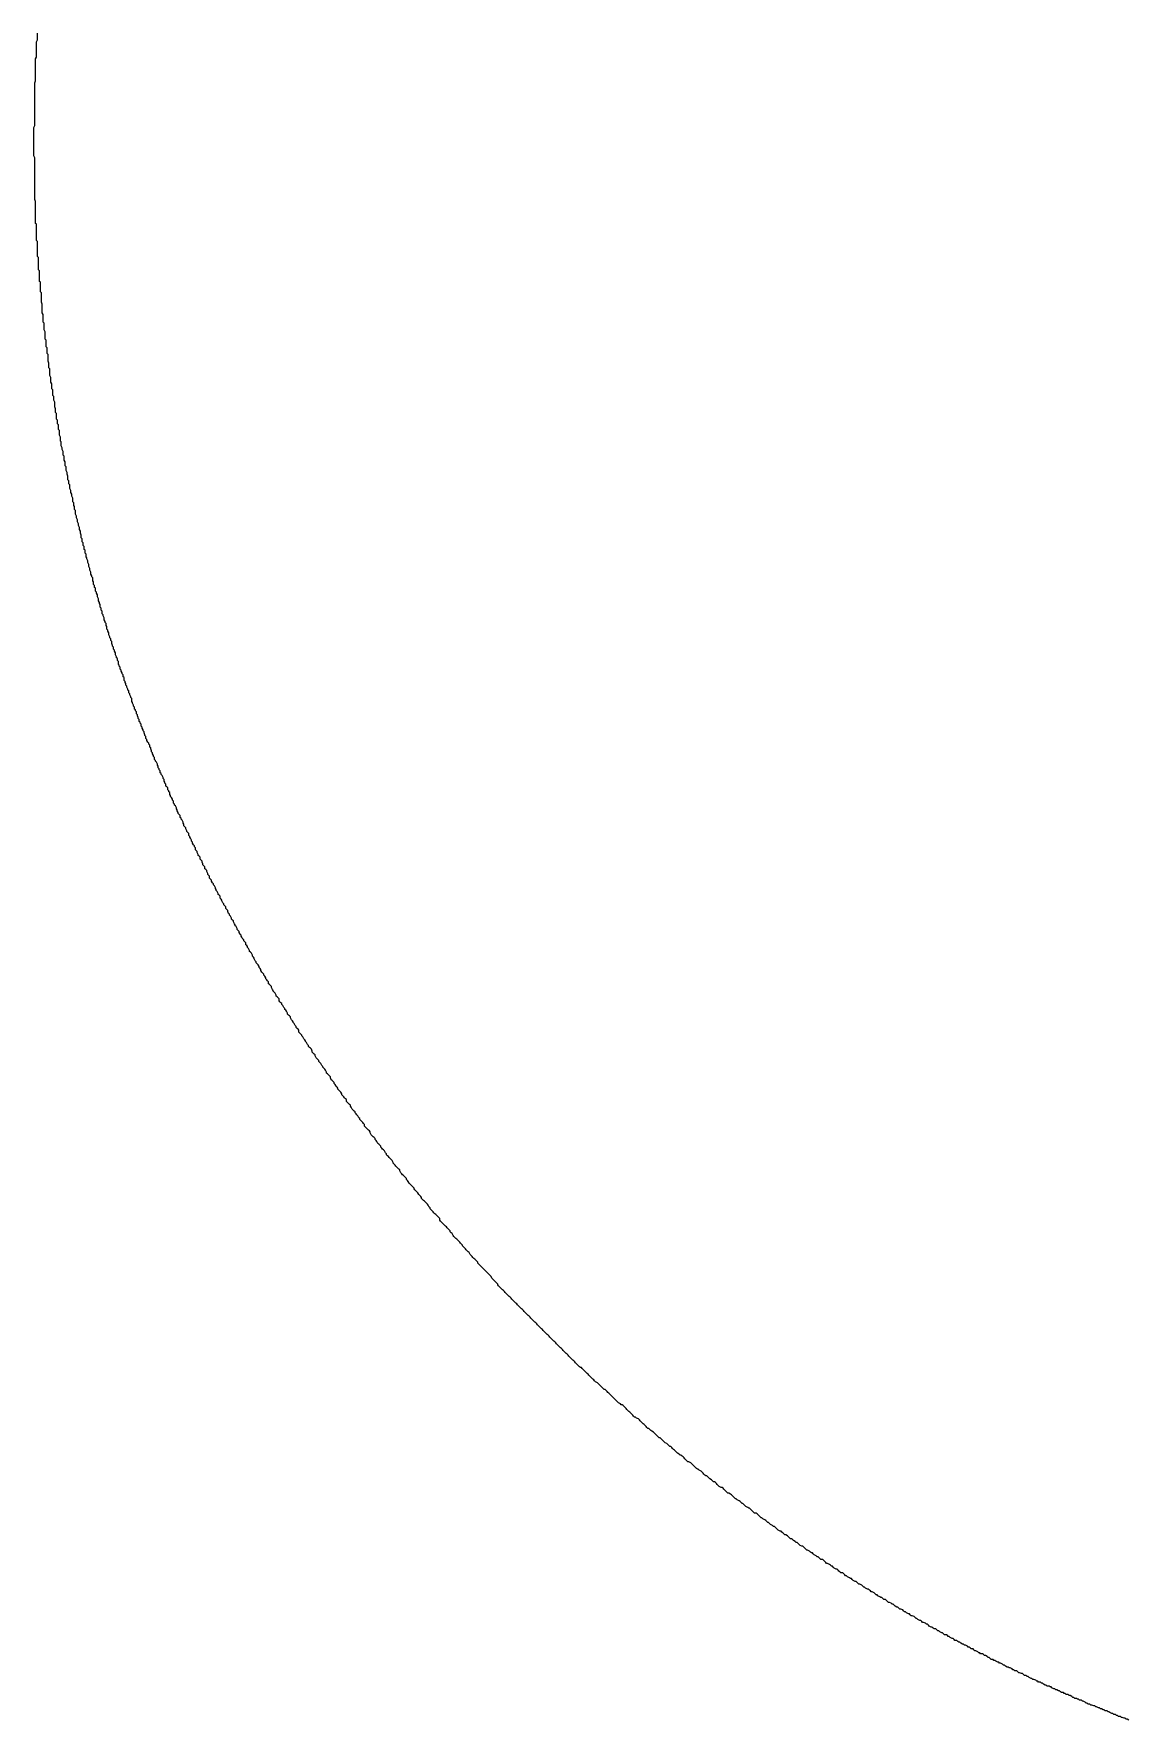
# Model space of a CAD drawing. Header units: millimetres. Extents: x 35 to 605, y 64 to 964.
# Drawn here: x 284.36 to 295.86, y 503.49 to 521.23 of the extents above; entities that cross this region are included whole.
import ezdxf

# ---------------------------------------------------------------- set-up
doc = ezdxf.new("R2010")
doc.units = ezdxf.units.MM

msp = doc.modelspace()

# ---------------------------------------------------------------- linework, layer by layer
msp.add_polyline3d([(295.877, 503.488, 0), (295.857, 503.498, 0), (295.847, 503.498, 0), (295.837, 503.508, 0), (295.827, 503.508, 0), (295.807, 503.518, 0), (295.797, 503.518, 0), (295.787, 503.528, 0), (295.767, 503.528, 0), (295.757, 503.538, 0), (295.747, 503.538, 0), (295.737, 503.548, 0), (295.717, 503.548, 0), (295.707, 503.558, 0), (295.697, 503.558, 0), (295.677, 503.568, 0), (295.667, 503.578, 0), (295.657, 503.578, 0), (295.647, 503.588, 0), (295.627, 503.588, 0), (295.617, 503.598, 0), (295.607, 503.598, 0), (295.587, 503.608, 0), (295.577, 503.608, 0), (295.567, 503.618, 0), (295.557, 503.618, 0), (295.537, 503.628, 0), (295.527, 503.628, 0), (295.517, 503.638, 0), (295.507, 503.638, 0), (295.487, 503.648, 0), (295.477, 503.648, 0), (295.467, 503.658, 0), (295.447, 503.658, 0), (295.437, 503.668, 0), (295.427, 503.668, 0), (295.417, 503.678, 0), (295.397, 503.688, 0), (295.387, 503.688, 0), (295.377, 503.698, 0), (295.357, 503.698, 0), (295.347, 503.708, 0), (295.337, 503.708, 0), (295.327, 503.718, 0), (295.307, 503.718, 0), (295.297, 503.728, 0), (295.287, 503.728, 0), (295.277, 503.738, 0), (295.257, 503.748, 0), (295.247, 503.748, 0), (295.237, 503.758, 0), (295.217, 503.758, 0), (295.207, 503.768, 0), (295.197, 503.768, 0), (295.187, 503.778, 0), (295.167, 503.778, 0), (295.157, 503.788, 0), (295.147, 503.798, 0), (295.137, 503.798, 0), (295.117, 503.808, 0), (295.107, 503.808, 0), (295.097, 503.818, 0), (295.087, 503.818, 0), (295.067, 503.828, 0), (295.057, 503.838, 0), (295.047, 503.838, 0), (295.037, 503.848, 0), (295.017, 503.848, 0), (295.007, 503.858, 0), (294.997, 503.858, 0), (294.977, 503.868, 0), (294.967, 503.878, 0), (294.957, 503.878, 0), (294.947, 503.888, 0), (294.927, 503.888, 0), (294.917, 503.898, 0), (294.907, 503.898, 0), (294.897, 503.908, 0), (294.877, 503.918, 0), (294.867, 503.918, 0), (294.857, 503.928, 0), (294.847, 503.928, 0), (294.827, 503.938, 0), (294.817, 503.948, 0), (294.807, 503.948, 0), (294.797, 503.958, 0), (294.777, 503.958, 0), (294.767, 503.968, 0), (294.757, 503.978, 0), (294.747, 503.978, 0), (294.727, 503.988, 0), (294.717, 503.988, 0), (294.707, 503.998, 0), (294.697, 504.008, 0), (294.677, 504.008, 0), (294.667, 504.018, 0), (294.657, 504.018, 0), (294.647, 504.028, 0), (294.627, 504.038, 0), (294.617, 504.038, 0), (294.607, 504.048, 0), (294.597, 504.048, 0), (294.577, 504.058, 0), (294.567, 504.068, 0), (294.557, 504.068, 0), (294.547, 504.078, 0), (294.527, 504.088, 0), (294.517, 504.088, 0), (294.507, 504.098, 0), (294.497, 504.098, 0), (294.477, 504.108, 0), (294.467, 504.118, 0), (294.457, 504.118, 0), (294.447, 504.128, 0), (294.427, 504.128, 0), (294.417, 504.138, 0), (294.407, 504.148, 0), (294.397, 504.148, 0), (294.387, 504.158, 0), (294.367, 504.168, 0), (294.357, 504.168, 0), (294.347, 504.178, 0), (294.337, 504.188, 0), (294.317, 504.188, 0), (294.307, 504.198, 0), (294.297, 504.198, 0), (294.287, 504.208, 0), (294.267, 504.218, 0), (294.257, 504.218, 0), (294.247, 504.228, 0), (294.237, 504.238, 0), (294.217, 504.238, 0), (294.207, 504.248, 0), (294.197, 504.258, 0), (294.187, 504.258, 0), (294.177, 504.268, 0), (294.157, 504.278, 0), (294.147, 504.278, 0), (294.137, 504.288, 0), (294.127, 504.288, 0), (294.107, 504.298, 0), (294.097, 504.308, 0), (294.087, 504.308, 0), (294.077, 504.318, 0), (294.067, 504.328, 0), (294.047, 504.328, 0), (294.037, 504.338, 0), (294.027, 504.348, 0), (294.017, 504.348, 0), (293.997, 504.358, 0), (293.987, 504.368, 0), (293.977, 504.368, 0), (293.967, 504.378, 0), (293.957, 504.388, 0), (293.937, 504.388, 0), (293.927, 504.398, 0), (293.917, 504.408, 0), (293.907, 504.408, 0), (293.887, 504.418, 0), (293.877, 504.428, 0), (293.867, 504.428, 0), (293.857, 504.438, 0), (293.847, 504.448, 0), (293.827, 504.448, 0), (293.817, 504.458, 0), (293.807, 504.468, 0), (293.797, 504.468, 0), (293.777, 504.478, 0), (293.767, 504.488, 0), (293.757, 504.498, 0), (293.747, 504.498, 0), (293.737, 504.508, 0), (293.717, 504.518, 0), (293.707, 504.518, 0), (293.697, 504.528, 0), (293.687, 504.538, 0), (293.677, 504.538, 0), (293.657, 504.548, 0), (293.647, 504.558, 0), (293.637, 504.558, 0), (293.627, 504.568, 0), (293.617, 504.578, 0), (293.597, 504.588, 0), (293.587, 504.588, 0), (293.577, 504.598, 0), (293.567, 504.608, 0), (293.557, 504.608, 0), (293.537, 504.618, 0), (293.527, 504.628, 0), (293.517, 504.628, 0), (293.507, 504.638, 0), (293.497, 504.648, 0), (293.477, 504.658, 0), (293.467, 504.658, 0), (293.457, 504.668, 0), (293.447, 504.678, 0), (293.437, 504.678, 0), (293.417, 504.688, 0), (293.407, 504.698, 0), (293.397, 504.708, 0), (293.387, 504.708, 0), (293.377, 504.718, 0), (293.357, 504.728, 0), (293.347, 504.728, 0), (293.337, 504.738, 0), (293.327, 504.748, 0), (293.317, 504.758, 0), (293.297, 504.758, 0), (293.287, 504.768, 0), (293.277, 504.778, 0), (293.267, 504.778, 0), (293.257, 504.788, 0), (293.237, 504.798, 0), (293.227, 504.808, 0), (293.217, 504.808, 0), (293.207, 504.818, 0), (293.197, 504.828, 0), (293.177, 504.838, 0), (293.167, 504.838, 0), (293.157, 504.848, 0), (293.147, 504.858, 0), (293.137, 504.868, 0), (293.127, 504.868, 0), (293.107, 504.878, 0), (293.097, 504.888, 0), (293.087, 504.888, 0), (293.077, 504.898, 0), (293.067, 504.908, 0), (293.047, 504.918, 0), (293.037, 504.918, 0), (293.027, 504.928, 0), (293.017, 504.938, 0), (293.007, 504.948, 0), (292.997, 504.948, 0), (292.977, 504.958, 0), (292.967, 504.968, 0), (292.957, 504.978, 0), (292.947, 504.978, 0), (292.937, 504.988, 0), (292.917, 504.998, 0), (292.907, 505.008, 0), (292.897, 505.008, 0), (292.887, 505.018, 0), (292.877, 505.028, 0), (292.867, 505.038, 0), (292.847, 505.038, 0), (292.837, 505.048, 0), (292.827, 505.058, 0), (292.817, 505.068, 0), (292.807, 505.078, 0), (292.797, 505.078, 0), (292.777, 505.088, 0), (292.767, 505.098, 0), (292.757, 505.108, 0), (292.747, 505.108, 0), (292.737, 505.118, 0), (292.727, 505.128, 0), (292.707, 505.138, 0), (292.697, 505.138, 0), (292.687, 505.148, 0), (292.677, 505.158, 0), (292.667, 505.168, 0), (292.657, 505.178, 0), (292.637, 505.178, 0), (292.627, 505.188, 0), (292.617, 505.198, 0), (292.607, 505.208, 0), (292.597, 505.208, 0), (292.587, 505.218, 0), (292.567, 505.228, 0), (292.557, 505.238, 0), (292.547, 505.248, 0), (292.537, 505.248, 0), (292.527, 505.258, 0), (292.517, 505.268, 0), (292.497, 505.278, 0), (292.487, 505.278, 0), (292.477, 505.288, 0), (292.467, 505.298, 0), (292.457, 505.308, 0), (292.447, 505.318, 0), (292.437, 505.318, 0), (292.417, 505.328, 0), (292.407, 505.338, 0), (292.397, 505.348, 0), (292.387, 505.358, 0), (292.377, 505.358, 0), (292.367, 505.368, 0), (292.347, 505.378, 0), (292.337, 505.388, 0), (292.327, 505.398, 0), (292.317, 505.398, 0), (292.307, 505.408, 0), (292.297, 505.418, 0), (292.287, 505.428, 0), (292.267, 505.438, 0), (292.257, 505.438, 0), (292.247, 505.448, 0), (292.237, 505.458, 0), (292.227, 505.468, 0), (292.217, 505.478, 0), (292.207, 505.478, 0), (292.187, 505.488, 0), (292.177, 505.498, 0), (292.167, 505.508, 0), (292.157, 505.518, 0), (292.147, 505.528, 0), (292.137, 505.528, 0), (292.127, 505.538, 0), (292.107, 505.548, 0), (292.097, 505.558, 0), (292.087, 505.568, 0), (292.077, 505.568, 0), (292.067, 505.578, 0), (292.057, 505.588, 0), (292.047, 505.598, 0), (292.027, 505.608, 0), (292.017, 505.618, 0), (292.007, 505.618, 0), (291.997, 505.628, 0), (291.987, 505.638, 0), (291.977, 505.648, 0), (291.967, 505.658, 0), (291.957, 505.668, 0), (291.937, 505.668, 0), (291.927, 505.678, 0), (291.917, 505.688, 0), (291.907, 505.698, 0), (291.897, 505.708, 0), (291.887, 505.718, 0), (291.877, 505.718, 0), (291.867, 505.728, 0), (291.847, 505.738, 0), (291.837, 505.748, 0), (291.827, 505.758, 0), (291.817, 505.768, 0), (291.807, 505.768, 0), (291.797, 505.778, 0), (291.787, 505.788, 0), (291.777, 505.798, 0), (291.757, 505.808, 0), (291.747, 505.818, 0), (291.737, 505.818, 0), (291.727, 505.828, 0), (291.717, 505.838, 0), (291.707, 505.848, 0), (291.697, 505.858, 0), (291.687, 505.868, 0), (291.667, 505.878, 0), (291.657, 505.878, 0), (291.647, 505.888, 0), (291.637, 505.898, 0), (291.627, 505.908, 0), (291.617, 505.918, 0), (291.607, 505.928, 0), (291.597, 505.938, 0), (291.587, 505.938, 0), (291.567, 505.948, 0), (291.557, 505.958, 0), (291.547, 505.968, 0), (291.537, 505.978, 0), (291.527, 505.988, 0), (291.517, 505.998, 0), (291.507, 505.998, 0), (291.497, 506.008, 0), (291.487, 506.018, 0), (291.467, 506.028, 0), (291.457, 506.038, 0), (291.447, 506.048, 0), (291.437, 506.058, 0), (291.427, 506.058, 0), (291.417, 506.068, 0), (291.407, 506.078, 0), (291.397, 506.088, 0), (291.387, 506.098, 0), (291.377, 506.108, 0), (291.357, 506.118, 0), (291.347, 506.128, 0), (291.337, 506.128, 0), (291.327, 506.138, 0), (291.317, 506.148, 0), (291.307, 506.158, 0), (291.297, 506.168, 0), (291.287, 506.178, 0), (291.277, 506.188, 0), (291.267, 506.198, 0), (291.247, 506.208, 0), (291.237, 506.208, 0), (291.227, 506.218, 0), (291.217, 506.228, 0), (291.207, 506.238, 0), (291.197, 506.248, 0), (291.187, 506.258, 0), (291.177, 506.268, 0), (291.167, 506.278, 0), (291.157, 506.278, 0), (291.147, 506.288, 0), (291.127, 506.298, 0), (291.117, 506.308, 0), (291.107, 506.318, 0), (291.097, 506.328, 0), (291.087, 506.338, 0), (291.077, 506.348, 0), (291.067, 506.358, 0), (291.057, 506.368, 0), (291.047, 506.368, 0), (291.037, 506.378, 0), (291.027, 506.388, 0), (291.017, 506.398, 0), (290.997, 506.408, 0), (290.987, 506.418, 0), (290.977, 506.428, 0), (290.967, 506.438, 0), (290.957, 506.448, 0), (290.947, 506.458, 0), (290.937, 506.458, 0), (290.927, 506.468, 0), (290.917, 506.478, 0), (290.907, 506.488, 0), (290.897, 506.498, 0), (290.887, 506.508, 0), (290.877, 506.518, 0), (290.857, 506.528, 0), (290.847, 506.538, 0), (290.837, 506.548, 0), (290.827, 506.558, 0), (290.817, 506.558, 0), (290.807, 506.568, 0), (290.797, 506.578, 0), (290.787, 506.588, 0), (290.777, 506.598, 0), (290.767, 506.608, 0), (290.757, 506.618, 0), (290.747, 506.628, 0), (290.737, 506.638, 0), (290.727, 506.648, 0), (290.717, 506.658, 0), (290.697, 506.668, 0), (290.687, 506.678, 0), (290.677, 506.678, 0), (290.667, 506.688, 0), (290.657, 506.698, 0), (290.647, 506.708, 0), (290.637, 506.718, 0), (290.627, 506.728, 0), (290.617, 506.738, 0), (290.607, 506.748, 0), (290.597, 506.758, 0), (290.587, 506.768, 0), (290.577, 506.778, 0), (290.567, 506.788, 0), (290.557, 506.798, 0), (290.547, 506.808, 0), (290.537, 506.808, 0), (290.527, 506.818, 0), (290.507, 506.828, 0), (290.497, 506.838, 0), (290.487, 506.848, 0), (290.477, 506.858, 0), (290.467, 506.868, 0), (290.457, 506.878, 0), (290.447, 506.888, 0), (290.437, 506.898, 0), (290.427, 506.908, 0), (290.417, 506.918, 0), (290.407, 506.928, 0), (290.397, 506.938, 0), (290.387, 506.948, 0), (290.377, 506.958, 0), (290.367, 506.968, 0), (290.357, 506.968, 0), (290.347, 506.978, 0), (290.337, 506.988, 0), (290.327, 506.998, 0), (290.317, 507.008, 0), (290.307, 507.018, 0), (290.297, 507.028, 0), (290.287, 507.038, 0), (290.267, 507.048, 0), (290.257, 507.058, 0), (290.247, 507.068, 0), (290.237, 507.078, 0), (290.227, 507.088, 0), (290.217, 507.098, 0), (290.207, 507.108, 0), (290.197, 507.118, 0), (290.187, 507.128, 0), (290.177, 507.138, 0), (290.167, 507.148, 0), (290.157, 507.158, 0), (290.147, 507.168, 0), (290.137, 507.178, 0), (290.127, 507.188, 0), (290.117, 507.198, 0), (290.107, 507.198, 0), (290.097, 507.208, 0), (290.087, 507.218, 0), (290.077, 507.228, 0), (290.067, 507.238, 0), (290.057, 507.248, 0), (290.047, 507.258, 0), (290.037, 507.268, 0), (290.027, 507.278, 0), (290.017, 507.288, 0), (290.007, 507.298, 0), (289.997, 507.308, 0), (289.987, 507.318, 0), (289.977, 507.328, 0), (289.967, 507.338, 0), (289.957, 507.348, 0), (289.947, 507.358, 0), (289.937, 507.368, 0), (289.927, 507.378, 0), (289.917, 507.388, 0), (289.907, 507.398, 0), (289.897, 507.408, 0), (289.887, 507.418, 0), (289.877, 507.428, 0), (289.867, 507.438, 0), (289.857, 507.448, 0), (289.847, 507.458, 0), (289.837, 507.468, 0), (289.827, 507.478, 0), (289.817, 507.488, 0), (289.807, 507.498, 0), (289.797, 507.508, 0), (289.787, 507.518, 0), (289.777, 507.528, 0), (289.767, 507.538, 0), (289.757, 507.548, 0), (289.747, 507.558, 0), (289.737, 507.568, 0), (289.727, 507.578, 0), (289.717, 507.588, 0), (289.707, 507.598, 0), (289.697, 507.608, 0), (289.687, 507.618, 0), (289.677, 507.628, 0), (289.667, 507.638, 0), (289.657, 507.648, 0), (289.647, 507.658, 0), (289.637, 507.668, 0), (289.627, 507.678, 0), (289.617, 507.688, 0), (289.607, 507.698, 0), (289.597, 507.708, 0), (289.587, 507.718, 0), (289.577, 507.728, 0), (289.567, 507.738, 0), (289.557, 507.748, 0), (289.547, 507.758, 0), (289.537, 507.768, 0), (289.527, 507.778, 0), (289.517, 507.788, 0), (289.507, 507.798, 0), (289.497, 507.808, 0), (289.487, 507.818, 0), (289.477, 507.828, 0), (289.467, 507.838, 0), (289.457, 507.848, 0), (289.447, 507.858, 0), (289.437, 507.868, 0), (289.427, 507.878, 0), (289.417, 507.888, 0), (289.407, 507.898, 0), (289.397, 507.908, 0), (289.387, 507.918, 0), (289.377, 507.928, 0), (289.367, 507.938, 0), (289.357, 507.948, 0), (289.347, 507.958, 0), (289.337, 507.968, 0), (289.327, 507.978, 0), (289.317, 507.988, 0), (289.307, 507.998, 0), (289.297, 508.008, 0), (289.287, 508.018, 0), (289.277, 508.028, 0), (289.267, 508.038, 0), (289.257, 508.048, 0), (289.247, 508.058, 0), (289.237, 508.068, 0), (289.237, 508.078, 0), (289.227, 508.088, 0), (289.217, 508.098, 0), (289.207, 508.108, 0), (289.197, 508.118, 0), (289.187, 508.128, 0), (289.177, 508.138, 0), (289.167, 508.158, 0), (289.157, 508.168, 0), (289.147, 508.178, 0), (289.137, 508.188, 0), (289.127, 508.198, 0), (289.117, 508.208, 0), (289.107, 508.218, 0), (289.097, 508.228, 0), (289.087, 508.238, 0), (289.077, 508.248, 0), (289.067, 508.258, 0), (289.057, 508.268, 0), (289.047, 508.278, 0), (289.037, 508.288, 0), (289.027, 508.298, 0), (289.027, 508.308, 0), (289.017, 508.318, 0), (289.007, 508.328, 0), (288.997, 508.338, 0), (288.987, 508.348, 0), (288.977, 508.358, 0), (288.967, 508.368, 0), (288.957, 508.378, 0), (288.947, 508.388, 0), (288.937, 508.408, 0), (288.927, 508.418, 0), (288.917, 508.428, 0), (288.907, 508.438, 0), (288.897, 508.448, 0), (288.887, 508.458, 0), (288.877, 508.468, 0), (288.867, 508.478, 0), (288.867, 508.488, 0), (288.857, 508.498, 0), (288.847, 508.508, 0), (288.837, 508.518, 0), (288.827, 508.528, 0), (288.817, 508.538, 0), (288.807, 508.548, 0), (288.797, 508.558, 0), (288.787, 508.568, 0), (288.777, 508.578, 0), (288.767, 508.588, 0), (288.757, 508.608, 0), (288.747, 508.618, 0), (288.737, 508.628, 0), (288.737, 508.638, 0), (288.727, 508.648, 0), (288.717, 508.658, 0), (288.707, 508.668, 0), (288.697, 508.678, 0), (288.687, 508.688, 0), (288.677, 508.698, 0), (288.667, 508.708, 0), (288.657, 508.718, 0), (288.647, 508.728, 0), (288.637, 508.738, 0), (288.627, 508.748, 0), (288.627, 508.768, 0), (288.617, 508.778, 0), (288.607, 508.788, 0), (288.597, 508.798, 0), (288.587, 508.808, 0), (288.577, 508.818, 0), (288.567, 508.828, 0), (288.557, 508.838, 0), (288.547, 508.848, 0), (288.537, 508.858, 0), (288.527, 508.868, 0), (288.527, 508.878, 0), (288.517, 508.888, 0), (288.507, 508.908, 0), (288.497, 508.918, 0), (288.487, 508.928, 0), (288.477, 508.938, 0), (288.467, 508.948, 0), (288.457, 508.958, 0), (288.447, 508.968, 0), (288.437, 508.978, 0), (288.437, 508.988, 0), (288.427, 508.998, 0), (288.417, 509.008, 0), (288.407, 509.018, 0), (288.397, 509.038, 0), (288.387, 509.048, 0), (288.377, 509.058, 0), (288.367, 509.068, 0), (288.357, 509.078, 0), (288.357, 509.088, 0), (288.347, 509.098, 0), (288.337, 509.108, 0), (288.327, 509.118, 0), (288.317, 509.128, 0), (288.307, 509.138, 0), (288.297, 509.158, 0), (288.287, 509.168, 0), (288.277, 509.178, 0), (288.277, 509.188, 0), (288.267, 509.198, 0), (288.257, 509.208, 0), (288.247, 509.218, 0), (288.237, 509.228, 0), (288.227, 509.238, 0), (288.217, 509.248, 0), (288.207, 509.268, 0), (288.207, 509.278, 0), (288.197, 509.288, 0), (288.187, 509.298, 0), (288.177, 509.308, 0), (288.167, 509.318, 0), (288.157, 509.328, 0), (288.147, 509.338, 0), (288.137, 509.348, 0), (288.137, 509.358, 0), (288.127, 509.378, 0), (288.117, 509.388, 0), (288.107, 509.398, 0), (288.097, 509.408, 0), (288.087, 509.418, 0), (288.077, 509.428, 0), (288.067, 509.438, 0), (288.067, 509.448, 0), (288.057, 509.458, 0), (288.047, 509.478, 0), (288.037, 509.488, 0), (288.027, 509.498, 0), (288.017, 509.508, 0), (288.007, 509.518, 0), (288.007, 509.528, 0), (287.997, 509.538, 0), (287.987, 509.548, 0), (287.977, 509.558, 0), (287.967, 509.578, 0), (287.957, 509.588, 0), (287.947, 509.598, 0), (287.947, 509.608, 0), (287.937, 509.618, 0), (287.927, 509.628, 0), (287.917, 509.638, 0), (287.907, 509.648, 0), (287.897, 509.668, 0), (287.897, 509.678, 0), (287.887, 509.688, 0), (287.877, 509.698, 0), (287.867, 509.708, 0), (287.857, 509.718, 0), (287.847, 509.728, 0), (287.837, 509.738, 0), (287.837, 509.758, 0), (287.827, 509.768, 0), (287.817, 509.778, 0), (287.807, 509.788, 0), (287.797, 509.798, 0), (287.787, 509.808, 0), (287.787, 509.818, 0), (287.777, 509.828, 0), (287.767, 509.848, 0), (287.757, 509.858, 0), (287.747, 509.868, 0), (287.737, 509.878, 0), (287.737, 509.888, 0), (287.727, 509.898, 0), (287.717, 509.908, 0), (287.707, 509.918, 0), (287.697, 509.938, 0), (287.687, 509.948, 0), (287.687, 509.958, 0), (287.677, 509.968, 0), (287.667, 509.978, 0), (287.657, 509.988, 0), (287.647, 509.998, 0), (287.647, 510.018, 0), (287.637, 510.028, 0), (287.627, 510.038, 0), (287.617, 510.048, 0), (287.607, 510.058, 0), (287.597, 510.068, 0), (287.597, 510.078, 0), (287.587, 510.098, 0), (287.577, 510.108, 0), (287.567, 510.118, 0), (287.557, 510.128, 0), (287.557, 510.138, 0), (287.547, 510.148, 0), (287.537, 510.158, 0), (287.527, 510.178, 0), (287.517, 510.188, 0), (287.517, 510.198, 0), (287.507, 510.208, 0), (287.497, 510.218, 0), (287.487, 510.228, 0), (287.477, 510.248, 0), (287.477, 510.258, 0), (287.467, 510.268, 0), (287.457, 510.278, 0), (287.447, 510.288, 0), (287.437, 510.298, 0), (287.437, 510.308, 0), (287.427, 510.328, 0), (287.417, 510.338, 0), (287.407, 510.348, 0), (287.397, 510.358, 0), (287.397, 510.368, 0), (287.387, 510.378, 0), (287.377, 510.398, 0), (287.367, 510.408, 0), (287.357, 510.418, 0), (287.357, 510.428, 0), (287.347, 510.438, 0), (287.337, 510.448, 0), (287.327, 510.458, 0), (287.317, 510.478, 0), (287.317, 510.488, 0), (287.307, 510.498, 0), (287.297, 510.508, 0), (287.287, 510.518, 0), (287.287, 510.528, 0), (287.277, 510.548, 0), (287.267, 510.558, 0), (287.257, 510.568, 0), (287.247, 510.578, 0), (287.247, 510.588, 0), (287.237, 510.598, 0), (287.227, 510.618, 0), (287.217, 510.628, 0), (287.217, 510.638, 0), (287.207, 510.648, 0), (287.197, 510.658, 0), (287.187, 510.678, 0), (287.177, 510.688, 0), (287.177, 510.698, 0), (287.167, 510.708, 0), (287.157, 510.718, 0), (287.147, 510.728, 0), (287.147, 510.748, 0), (287.137, 510.758, 0), (287.127, 510.768, 0), (287.117, 510.778, 0), (287.117, 510.788, 0), (287.107, 510.798, 0), (287.097, 510.818, 0), (287.087, 510.828, 0), (287.087, 510.838, 0), (287.077, 510.848, 0), (287.067, 510.858, 0), (287.057, 510.878, 0), (287.057, 510.888, 0), (287.047, 510.898, 0), (287.037, 510.908, 0), (287.027, 510.918, 0), (287.027, 510.928, 0), (287.017, 510.948, 0), (287.007, 510.958, 0), (286.997, 510.968, 0), (286.997, 510.978, 0), (286.987, 510.988, 0), (286.977, 511.008, 0), (286.967, 511.018, 0), (286.967, 511.028, 0), (286.957, 511.038, 0), (286.947, 511.048, 0), (286.937, 511.058, 0), (286.937, 511.078, 0), (286.927, 511.088, 0), (286.917, 511.098, 0), (286.907, 511.108, 0), (286.907, 511.118, 0), (286.897, 511.138, 0), (286.887, 511.148, 0), (286.877, 511.158, 0), (286.877, 511.168, 0), (286.867, 511.178, 0), (286.857, 511.198, 0), (286.857, 511.208, 0), (286.847, 511.218, 0), (286.837, 511.228, 0), (286.827, 511.238, 0), (286.827, 511.258, 0), (286.817, 511.268, 0), (286.807, 511.278, 0), (286.797, 511.288, 0), (286.797, 511.298, 0), (286.787, 511.318, 0), (286.777, 511.328, 0), (286.777, 511.338, 0), (286.767, 511.348, 0), (286.757, 511.358, 0), (286.747, 511.378, 0), (286.747, 511.388, 0), (286.737, 511.398, 0), (286.727, 511.408, 0), (286.727, 511.418, 0), (286.717, 511.438, 0), (286.707, 511.448, 0), (286.697, 511.458, 0), (286.697, 511.468, 0), (286.687, 511.478, 0), (286.677, 511.498, 0), (286.677, 511.508, 0), (286.667, 511.518, 0), (286.657, 511.528, 0), (286.657, 511.538, 0), (286.647, 511.558, 0), (286.637, 511.568, 0), (286.627, 511.578, 0), (286.627, 511.588, 0), (286.617, 511.608, 0), (286.607, 511.618, 0), (286.607, 511.628, 0), (286.597, 511.638, 0), (286.587, 511.648, 0), (286.587, 511.668, 0), (286.577, 511.678, 0), (286.567, 511.688, 0), (286.567, 511.698, 0), (286.557, 511.708, 0), (286.547, 511.728, 0), (286.537, 511.738, 0), (286.537, 511.748, 0), (286.527, 511.758, 0), (286.517, 511.778, 0), (286.517, 511.788, 0), (286.507, 511.798, 0), (286.497, 511.808, 0), (286.497, 511.818, 0), (286.487, 511.838, 0), (286.477, 511.848, 0), (286.477, 511.858, 0), (286.467, 511.868, 0), (286.457, 511.888, 0), (286.457, 511.898, 0), (286.447, 511.908, 0), (286.437, 511.918, 0), (286.437, 511.928, 0), (286.427, 511.948, 0), (286.417, 511.958, 0), (286.417, 511.968, 0), (286.407, 511.978, 0), (286.397, 511.998, 0), (286.397, 512.008, 0), (286.387, 512.018, 0), (286.377, 512.028, 0), (286.377, 512.048, 0), (286.367, 512.058, 0), (286.357, 512.068, 0), (286.357, 512.078, 0), (286.347, 512.088, 0), (286.337, 512.108, 0), (286.337, 512.118, 0), (286.327, 512.128, 0), (286.317, 512.138, 0), (286.317, 512.158, 0), (286.307, 512.168, 0), (286.297, 512.178, 0), (286.297, 512.188, 0), (286.287, 512.208, 0), (286.277, 512.218, 0), (286.277, 512.228, 0), (286.267, 512.238, 0), (286.267, 512.248, 0), (286.257, 512.268, 0), (286.247, 512.278, 0), (286.247, 512.288, 0), (286.237, 512.298, 0), (286.227, 512.318, 0), (286.227, 512.328, 0), (286.217, 512.338, 0), (286.207, 512.348, 0), (286.207, 512.368, 0), (286.197, 512.378, 0), (286.187, 512.388, 0), (286.187, 512.398, 0), (286.177, 512.418, 0), (286.177, 512.428, 0), (286.167, 512.438, 0), (286.157, 512.448, 0), (286.157, 512.468, 0), (286.147, 512.478, 0), (286.137, 512.488, 0), (286.137, 512.498, 0), (286.127, 512.518, 0), (286.127, 512.528, 0), (286.117, 512.538, 0), (286.107, 512.548, 0), (286.107, 512.568, 0), (286.097, 512.578, 0), (286.087, 512.588, 0), (286.087, 512.598, 0), (286.077, 512.618, 0), (286.077, 512.628, 0), (286.067, 512.638, 0), (286.057, 512.648, 0), (286.057, 512.668, 0), (286.047, 512.678, 0), (286.047, 512.688, 0), (286.037, 512.698, 0), (286.027, 512.718, 0), (286.027, 512.728, 0), (286.017, 512.738, 0), (286.017, 512.748, 0), (286.007, 512.768, 0), (285.997, 512.778, 0), (285.997, 512.788, 0), (285.987, 512.798, 0), (285.987, 512.818, 0), (285.977, 512.828, 0), (285.967, 512.838, 0), (285.967, 512.848, 0), (285.957, 512.868, 0), (285.957, 512.878, 0), (285.947, 512.888, 0), (285.937, 512.898, 0), (285.937, 512.918, 0), (285.927, 512.928, 0), (285.927, 512.938, 0), (285.917, 512.958, 0), (285.907, 512.968, 0), (285.907, 512.978, 0), (285.897, 512.988, 0), (285.897, 513.008, 0), (285.887, 513.018, 0), (285.877, 513.028, 0), (285.877, 513.038, 0), (285.867, 513.058, 0), (285.867, 513.068, 0), (285.857, 513.078, 0), (285.857, 513.088, 0), (285.847, 513.108, 0), (285.837, 513.118, 0), (285.837, 513.128, 0), (285.827, 513.138, 0), (285.827, 513.158, 0), (285.817, 513.168, 0), (285.817, 513.178, 0), (285.807, 513.198, 0), (285.797, 513.208, 0), (285.797, 513.218, 0), (285.787, 513.228, 0), (285.787, 513.248, 0), (285.777, 513.258, 0), (285.777, 513.268, 0), (285.767, 513.278, 0), (285.767, 513.298, 0), (285.757, 513.308, 0), (285.747, 513.318, 0), (285.747, 513.338, 0), (285.737, 513.348, 0), (285.737, 513.358, 0), (285.727, 513.368, 0), (285.727, 513.388, 0), (285.717, 513.398, 0), (285.717, 513.408, 0), (285.707, 513.428, 0), (285.697, 513.438, 0), (285.697, 513.448, 0), (285.687, 513.458, 0), (285.687, 513.478, 0), (285.677, 513.488, 0), (285.677, 513.498, 0), (285.667, 513.508, 0), (285.667, 513.528, 0), (285.657, 513.538, 0), (285.657, 513.548, 0), (285.647, 513.568, 0), (285.637, 513.578, 0), (285.637, 513.588, 0), (285.627, 513.598, 0), (285.627, 513.618, 0), (285.617, 513.628, 0), (285.617, 513.638, 0), (285.607, 513.658, 0), (285.607, 513.668, 0), (285.597, 513.678, 0), (285.597, 513.688, 0), (285.587, 513.708, 0), (285.587, 513.718, 0), (285.577, 513.728, 0), (285.577, 513.748, 0), (285.567, 513.758, 0), (285.567, 513.768, 0), (285.557, 513.778, 0), (285.547, 513.798, 0), (285.547, 513.808, 0), (285.537, 513.818, 0), (285.537, 513.838, 0), (285.527, 513.848, 0), (285.527, 513.858, 0), (285.517, 513.878, 0), (285.517, 513.888, 0), (285.507, 513.898, 0), (285.507, 513.908, 0), (285.497, 513.928, 0), (285.497, 513.938, 0), (285.487, 513.948, 0), (285.487, 513.968, 0), (285.477, 513.978, 0), (285.477, 513.988, 0), (285.467, 513.998, 0), (285.467, 514.018, 0), (285.457, 514.028, 0), (285.457, 514.038, 0), (285.447, 514.058, 0), (285.447, 514.068, 0), (285.437, 514.078, 0), (285.437, 514.098, 0), (285.427, 514.108, 0), (285.427, 514.118, 0), (285.417, 514.128, 0), (285.417, 514.148, 0), (285.407, 514.158, 0), (285.407, 514.168, 0), (285.397, 514.188, 0), (285.397, 514.198, 0), (285.387, 514.208, 0), (285.387, 514.228, 0), (285.387, 514.238, 0), (285.377, 514.248, 0), (285.377, 514.258, 0), (285.367, 514.278, 0), (285.367, 514.288, 0), (285.357, 514.298, 0), (285.357, 514.318, 0), (285.347, 514.328, 0), (285.347, 514.338, 0), (285.337, 514.358, 0), (285.337, 514.368, 0), (285.327, 514.378, 0), (285.327, 514.398, 0), (285.317, 514.408, 0), (285.317, 514.418, 0), (285.307, 514.428, 0), (285.307, 514.448, 0), (285.307, 514.458, 0), (285.297, 514.468, 0), (285.297, 514.488, 0), (285.287, 514.498, 0), (285.287, 514.508, 0), (285.277, 514.528, 0), (285.277, 514.538, 0), (285.267, 514.548, 0), (285.267, 514.568, 0), (285.257, 514.578, 0), (285.257, 514.588, 0), (285.247, 514.598, 0), (285.247, 514.618, 0), (285.247, 514.628, 0), (285.237, 514.638, 0), (285.237, 514.658, 0), (285.227, 514.668, 0), (285.227, 514.678, 0), (285.217, 514.698, 0), (285.217, 514.708, 0), (285.217, 514.718, 0), (285.207, 514.738, 0), (285.207, 514.748, 0), (285.197, 514.758, 0), (285.197, 514.778, 0), (285.187, 514.788, 0), (285.187, 514.798, 0), (285.177, 514.818, 0), (285.177, 514.828, 0), (285.177, 514.838, 0), (285.167, 514.848, 0), (285.167, 514.868, 0), (285.157, 514.878, 0), (285.157, 514.888, 0), (285.147, 514.908, 0), (285.147, 514.918, 0), (285.147, 514.928, 0), (285.137, 514.948, 0), (285.137, 514.958, 0), (285.127, 514.968, 0), (285.127, 514.988, 0), (285.127, 514.998, 0), (285.117, 515.008, 0), (285.117, 515.028, 0), (285.107, 515.038, 0), (285.107, 515.048, 0), (285.097, 515.068, 0), (285.097, 515.078, 0), (285.097, 515.088, 0), (285.087, 515.108, 0), (285.087, 515.118, 0), (285.077, 515.128, 0), (285.077, 515.148, 0), (285.077, 515.158, 0), (285.067, 515.168, 0), (285.067, 515.188, 0), (285.057, 515.198, 0), (285.057, 515.208, 0), (285.057, 515.228, 0), (285.047, 515.238, 0), (285.047, 515.248, 0), (285.037, 515.268, 0), (285.037, 515.278, 0), (285.037, 515.288, 0), (285.027, 515.308, 0), (285.027, 515.318, 0), (285.027, 515.328, 0), (285.017, 515.348, 0), (285.017, 515.358, 0), (285.007, 515.368, 0), (285.007, 515.388, 0), (285.007, 515.398, 0), (284.997, 515.408, 0), (284.997, 515.428, 0), (284.987, 515.438, 0), (284.987, 515.448, 0), (284.987, 515.468, 0), (284.977, 515.478, 0), (284.977, 515.488, 0), (284.977, 515.508, 0), (284.967, 515.518, 0), (284.967, 515.528, 0), (284.957, 515.548, 0), (284.957, 515.558, 0), (284.957, 515.568, 0), (284.947, 515.588, 0), (284.947, 515.598, 0), (284.947, 515.608, 0), (284.937, 515.628, 0), (284.937, 515.638, 0), (284.937, 515.648, 0), (284.927, 515.668, 0), (284.927, 515.678, 0), (284.927, 515.688, 0), (284.917, 515.708, 0), (284.917, 515.718, 0), (284.907, 515.728, 0), (284.907, 515.748, 0), (284.907, 515.758, 0), (284.897, 515.768, 0), (284.897, 515.788, 0), (284.897, 515.798, 0), (284.887, 515.808, 0), (284.887, 515.828, 0), (284.887, 515.838, 0), (284.877, 515.848, 0), (284.877, 515.868, 0), (284.877, 515.878, 0), (284.867, 515.888, 0), (284.867, 515.908, 0), (284.867, 515.918, 0), (284.857, 515.928, 0), (284.857, 515.948, 0), (284.857, 515.958, 0), (284.847, 515.978, 0), (284.847, 515.988, 0), (284.847, 515.998, 0), (284.837, 516.018, 0), (284.837, 516.028, 0), (284.837, 516.038, 0), (284.827, 516.058, 0), (284.827, 516.068, 0), (284.827, 516.078, 0), (284.817, 516.098, 0), (284.817, 516.108, 0), (284.817, 516.118, 0), (284.807, 516.138, 0), (284.807, 516.148, 0), (284.807, 516.158, 0), (284.797, 516.178, 0), (284.797, 516.188, 0), (284.797, 516.198, 0), (284.797, 516.218, 0), (284.787, 516.228, 0), (284.787, 516.248, 0), (284.787, 516.258, 0), (284.777, 516.268, 0), (284.777, 516.288, 0), (284.777, 516.298, 0), (284.767, 516.308, 0), (284.767, 516.328, 0), (284.767, 516.338, 0), (284.767, 516.348, 0), (284.757, 516.368, 0), (284.757, 516.378, 0), (284.757, 516.388, 0), (284.747, 516.408, 0), (284.747, 516.418, 0), (284.747, 516.428, 0), (284.737, 516.448, 0), (284.737, 516.458, 0), (284.737, 516.478, 0), (284.737, 516.488, 0), (284.727, 516.498, 0), (284.727, 516.518, 0), (284.727, 516.528, 0), (284.717, 516.538, 0), (284.717, 516.558, 0), (284.717, 516.568, 0), (284.717, 516.578, 0), (284.707, 516.598, 0), (284.707, 516.608, 0), (284.707, 516.618, 0), (284.697, 516.638, 0), (284.697, 516.648, 0), (284.697, 516.668, 0), (284.697, 516.678, 0), (284.687, 516.688, 0), (284.687, 516.708, 0), (284.687, 516.718, 0), (284.687, 516.728, 0), (284.677, 516.748, 0), (284.677, 516.758, 0), (284.677, 516.768, 0), (284.677, 516.788, 0), (284.667, 516.798, 0), (284.667, 516.818, 0), (284.667, 516.828, 0), (284.667, 516.838, 0), (284.657, 516.858, 0), (284.657, 516.868, 0), (284.657, 516.878, 0), (284.647, 516.898, 0), (284.647, 516.908, 0), (284.647, 516.918, 0), (284.647, 516.938, 0), (284.637, 516.948, 0), (284.637, 516.968, 0), (284.637, 516.978, 0), (284.637, 516.988, 0), (284.627, 517.008, 0), (284.627, 517.018, 0), (284.627, 517.028, 0), (284.627, 517.048, 0), (284.627, 517.058, 0), (284.617, 517.068, 0), (284.617, 517.088, 0), (284.617, 517.098, 0), (284.617, 517.118, 0), (284.607, 517.128, 0), (284.607, 517.138, 0), (284.607, 517.158, 0), (284.607, 517.168, 0), (284.597, 517.178, 0), (284.597, 517.198, 0), (284.597, 517.208, 0), (284.597, 517.228, 0), (284.597, 517.238, 0), (284.587, 517.248, 0), (284.587, 517.268, 0), (284.587, 517.278, 0), (284.587, 517.288, 0), (284.577, 517.308, 0), (284.577, 517.318, 0), (284.577, 517.328, 0), (284.577, 517.348, 0), (284.577, 517.358, 0), (284.567, 517.378, 0), (284.567, 517.388, 0), (284.567, 517.398, 0), (284.567, 517.418, 0), (284.557, 517.428, 0), (284.557, 517.438, 0), (284.557, 517.458, 0), (284.557, 517.468, 0), (284.557, 517.488, 0), (284.547, 517.498, 0), (284.547, 517.508, 0), (284.547, 517.528, 0), (284.547, 517.538, 0), (284.547, 517.548, 0), (284.537, 517.568, 0), (284.537, 517.578, 0), (284.537, 517.598, 0), (284.537, 517.608, 0), (284.537, 517.618, 0), (284.527, 517.638, 0), (284.527, 517.648, 0), (284.527, 517.658, 0), (284.527, 517.678, 0), (284.527, 517.688, 0), (284.527, 517.708, 0), (284.517, 517.718, 0), (284.517, 517.728, 0), (284.517, 517.748, 0), (284.517, 517.758, 0), (284.517, 517.768, 0), (284.507, 517.788, 0), (284.507, 517.798, 0), (284.507, 517.818, 0), (284.507, 517.828, 0), (284.507, 517.838, 0), (284.507, 517.858, 0), (284.497, 517.868, 0), (284.497, 517.878, 0), (284.497, 517.898, 0), (284.497, 517.908, 0), (284.497, 517.928, 0), (284.487, 517.938, 0), (284.487, 517.948, 0), (284.487, 517.968, 0), (284.487, 517.978, 0), (284.487, 517.988, 0), (284.487, 518.008, 0), (284.477, 518.018, 0), (284.477, 518.038, 0), (284.477, 518.048, 0), (284.477, 518.058, 0), (284.477, 518.078, 0), (284.477, 518.088, 0), (284.477, 518.098, 0), (284.467, 518.118, 0), (284.467, 518.128, 0), (284.467, 518.148, 0), (284.467, 518.158, 0), (284.467, 518.168, 0), (284.467, 518.188, 0), (284.457, 518.198, 0), (284.457, 518.218, 0), (284.457, 518.228, 0), (284.457, 518.238, 0), (284.457, 518.258, 0), (284.457, 518.268, 0), (284.457, 518.278, 0), (284.447, 518.298, 0), (284.447, 518.308, 0), (284.447, 518.328, 0), (284.447, 518.338, 0), (284.447, 518.348, 0), (284.447, 518.368, 0), (284.447, 518.378, 0), (284.447, 518.388, 0), (284.437, 518.408, 0), (284.437, 518.418, 0), (284.437, 518.438, 0), (284.437, 518.448, 0), (284.437, 518.458, 0), (284.437, 518.478, 0), (284.437, 518.488, 0), (284.437, 518.508, 0), (284.427, 518.518, 0), (284.427, 518.528, 0), (284.427, 518.548, 0), (284.427, 518.558, 0), (284.427, 518.568, 0), (284.427, 518.588, 0), (284.427, 518.598, 0), (284.427, 518.618, 0), (284.417, 518.628, 0), (284.417, 518.638, 0), (284.417, 518.658, 0), (284.417, 518.668, 0), (284.417, 518.678, 0), (284.417, 518.698, 0), (284.417, 518.708, 0), (284.417, 518.728, 0), (284.417, 518.738, 0), (284.407, 518.748, 0), (284.407, 518.768, 0), (284.407, 518.778, 0), (284.407, 518.798, 0), (284.407, 518.808, 0), (284.407, 518.818, 0), (284.407, 518.838, 0), (284.407, 518.848, 0), (284.407, 518.858, 0), (284.407, 518.878, 0), (284.397, 518.888, 0), (284.397, 518.908, 0), (284.397, 518.918, 0), (284.397, 518.928, 0), (284.397, 518.948, 0), (284.397, 518.958, 0), (284.397, 518.978, 0), (284.397, 518.988, 0), (284.397, 518.998, 0), (284.397, 519.018, 0), (284.397, 519.028, 0), (284.397, 519.048, 0), (284.387, 519.058, 0), (284.387, 519.068, 0), (284.387, 519.088, 0), (284.387, 519.098, 0), (284.387, 519.108, 0), (284.387, 519.128, 0), (284.387, 519.138, 0), (284.387, 519.158, 0), (284.387, 519.168, 0), (284.387, 519.178, 0), (284.387, 519.198, 0), (284.387, 519.208, 0), (284.387, 519.228, 0), (284.377, 519.238, 0), (284.377, 519.248, 0), (284.377, 519.268, 0), (284.377, 519.278, 0), (284.377, 519.288, 0), (284.377, 519.308, 0), (284.377, 519.318, 0), (284.377, 519.338, 0), (284.377, 519.348, 0), (284.377, 519.358, 0), (284.377, 519.378, 0), (284.377, 519.388, 0), (284.377, 519.408, 0), (284.377, 519.418, 0), (284.377, 519.428, 0), (284.377, 519.448, 0), (284.377, 519.458, 0), (284.377, 519.468, 0), (284.367, 519.488, 0), (284.367, 519.498, 0), (284.367, 519.518, 0), (284.367, 519.528, 0), (284.367, 519.538, 0), (284.367, 519.558, 0), (284.367, 519.568, 0), (284.367, 519.588, 0), (284.367, 519.598, 0), (284.367, 519.608, 0), (284.367, 519.628, 0), (284.367, 519.638, 0), (284.367, 519.658, 0), (284.367, 519.668, 0), (284.367, 519.678, 0), (284.367, 519.698, 0), (284.367, 519.708, 0), (284.367, 519.718, 0), (284.367, 519.738, 0), (284.367, 519.748, 0), (284.367, 519.768, 0), (284.367, 519.778, 0), (284.367, 519.788, 0), (284.367, 519.808, 0), (284.367, 519.818, 0), (284.367, 519.838, 0), (284.367, 519.848, 0), (284.367, 519.858, 0), (284.367, 519.878, 0), (284.367, 519.888, 0), (284.367, 519.908, 0), (284.367, 519.918, 0), (284.367, 519.928, 0), (284.357, 519.948, 0), (284.357, 519.958, 0), (284.357, 519.968, 0), (284.357, 519.988, 0), (284.357, 519.998, 0), (284.357, 520.018, 0), (284.357, 520.028, 0), (284.357, 520.038, 0), (284.357, 520.058, 0), (284.357, 520.068, 0), (284.357, 520.088, 0), (284.357, 520.098, 0), (284.357, 520.108, 0), (284.357, 520.128, 0), (284.357, 520.138, 0), (284.357, 520.148, 0), (284.357, 520.168, 0), (284.357, 520.178, 0), (284.357, 520.198, 0), (284.357, 520.208, 0), (284.357, 520.218, 0), (284.357, 520.238, 0), (284.357, 520.248, 0), (284.367, 520.268, 0), (284.367, 520.278, 0), (284.367, 520.288, 0), (284.367, 520.308, 0), (284.367, 520.318, 0), (284.367, 520.338, 0), (284.367, 520.348, 0), (284.367, 520.358, 0), (284.367, 520.378, 0), (284.367, 520.388, 0), (284.367, 520.398, 0), (284.367, 520.418, 0), (284.367, 520.428, 0), (284.367, 520.448, 0), (284.367, 520.458, 0), (284.367, 520.468, 0), (284.367, 520.488, 0), (284.367, 520.498, 0), (284.367, 520.518, 0), (284.367, 520.528, 0), (284.367, 520.538, 0), (284.367, 520.558, 0), (284.367, 520.568, 0), (284.367, 520.578, 0), (284.367, 520.598, 0), (284.367, 520.608, 0), (284.367, 520.628, 0), (284.367, 520.638, 0), (284.367, 520.648, 0), (284.367, 520.668, 0), (284.367, 520.678, 0), (284.367, 520.698, 0), (284.367, 520.708, 0), (284.367, 520.718, 0), (284.377, 520.738, 0), (284.377, 520.748, 0), (284.377, 520.768, 0), (284.377, 520.778, 0), (284.377, 520.788, 0), (284.377, 520.808, 0), (284.377, 520.818, 0), (284.377, 520.828, 0), (284.377, 520.848, 0), (284.377, 520.858, 0), (284.377, 520.878, 0), (284.377, 520.888, 0), (284.377, 520.898, 0), (284.377, 520.918, 0), (284.377, 520.928, 0), (284.377, 520.948, 0), (284.377, 520.958, 0), (284.377, 520.968, 0), (284.387, 520.988, 0), (284.387, 520.998, 0), (284.387, 521.008, 0), (284.387, 521.028, 0), (284.387, 521.038, 0), (284.387, 521.058, 0), (284.387, 521.068, 0), (284.387, 521.078, 0), (284.387, 521.098, 0), (284.387, 521.108, 0), (284.387, 521.128, 0), (284.387, 521.138, 0), (284.387, 521.148, 0), (284.397, 521.168, 0), (284.397, 521.178, 0), (284.397, 521.188, 0), (284.397, 521.208, 0), (284.397, 521.218, 0), (284.397, 521.238, 0)])

doc.saveas('drawing.dxf')
